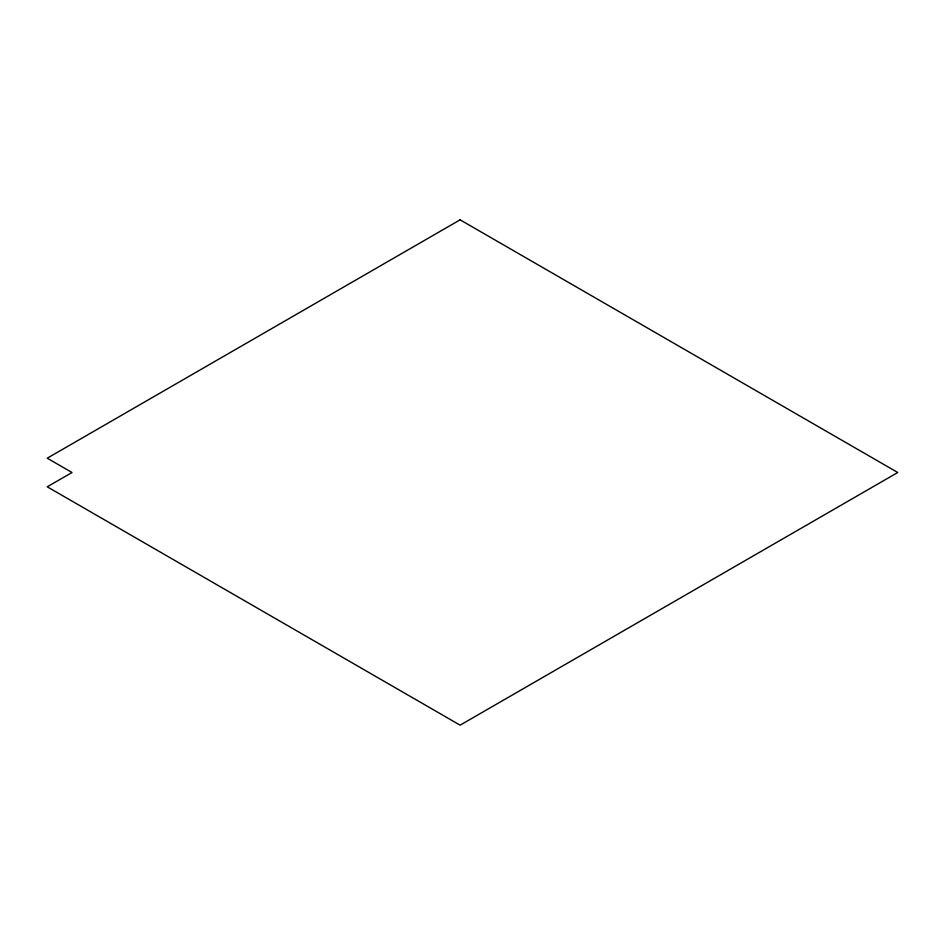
<?xml version="1.0" encoding="UTF-8"?>
<svg xmlns="http://www.w3.org/2000/svg" width="945" height="945" viewBox="0 0 945 945"><rect width="100%" height="100%" fill="white"/><g stroke="black" fill="none" stroke-linecap="round" stroke-linejoin="round"><path stroke-width="1.42" d="M460.109 219.831L47.25 458.195L72.021 472.5L47.25 486.805L460.109 725.169L897.75 472.5L460.109 219.831"/></g></svg>
